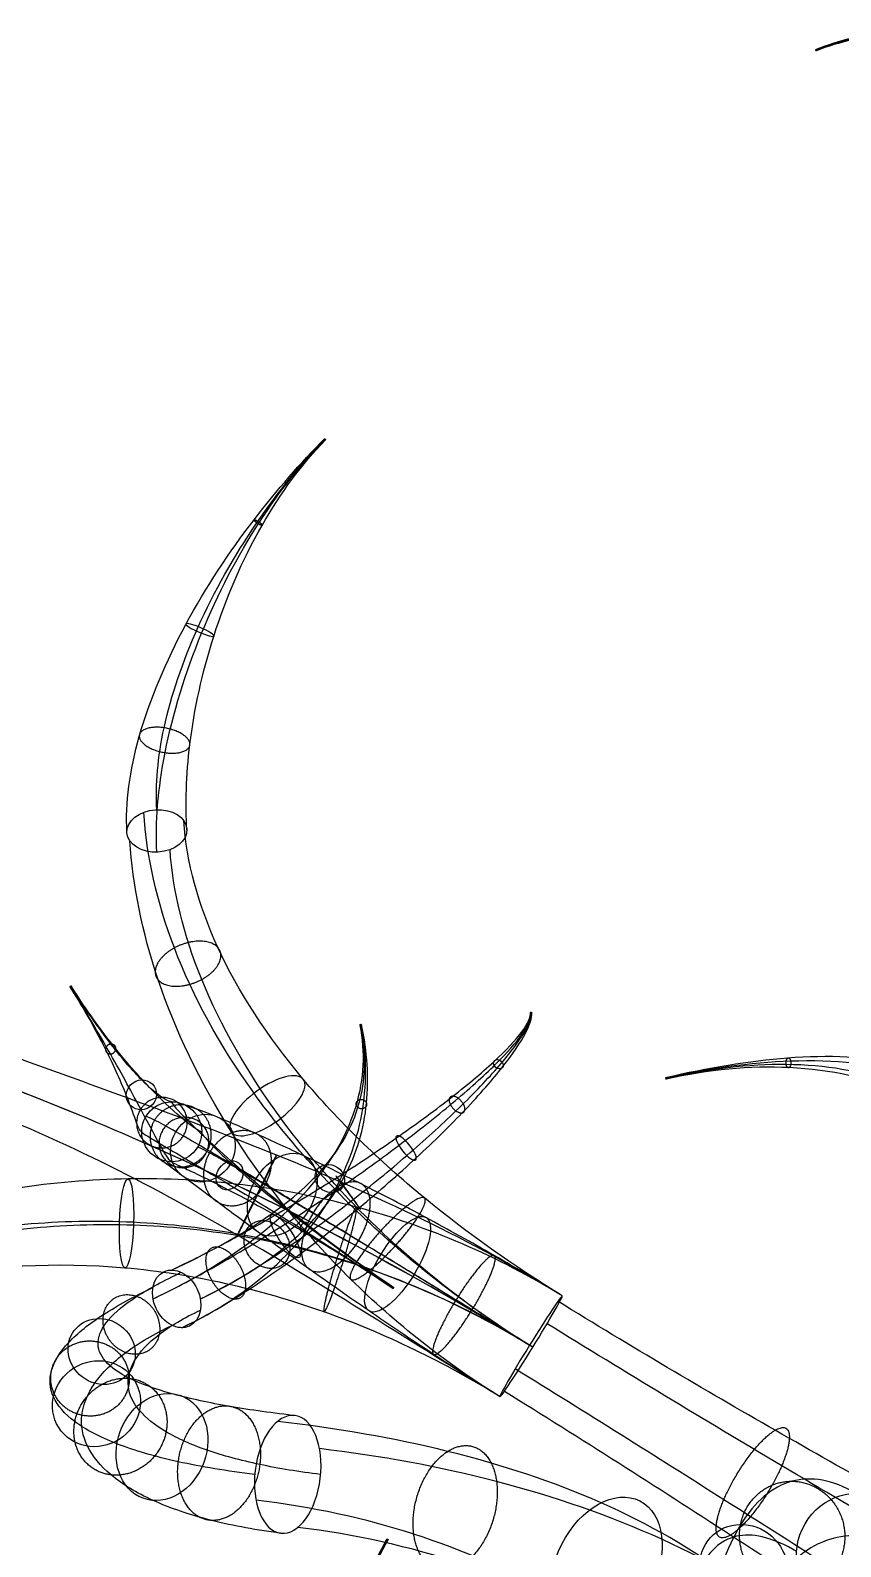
# Model space of a CAD drawing. Header units: millimetres. Extents: x -36.9 to 35.7, y -22.6 to 36.8.
# Drawn here: x -21.62 to -10.6, y 7.22 to 27.85 of the extents above; entities that cross this region are included whole.
import ezdxf

# ---------------------------------------------------------------- set-up
doc = ezdxf.new("R2010")
doc.units = ezdxf.units.MM
doc.header["$MEASUREMENT"] = 0
doc.layers.add('Default', color=18, linetype='Continuous', true_color=0x000000)

msp = doc.modelspace()

# ---------------------------------------------------------------- linework, layer by layer
at = {"layer": 'Default', "extrusion": (0.834097, 0.334763, 0.438425)}
msp.add_circle((29.667, 38.497, 18.915), 0.01, dxfattribs=at)
at = {"layer": 'Default', "extrusion": (0.614892, 0.62319, 0.483262)}
msp.add_circle((28.192, 29.044, 20.02), 0.01, dxfattribs=at)
at = {"layer": 'Default', "extrusion": (0.389837, 0.908146, -0.152634)}
msp.add_circle((25.519, 35.737, 5.081), 0.209, dxfattribs=at)
at = {"layer": 'Default', "extrusion": (0.044252, -0.706144, 0.706685)}
msp.add_circle((-18.803, 38.31, 12.582), 0.408, dxfattribs=at)
msp.add_circle((-18.803, 38.31, 12.582), 0.408, dxfattribs=at)
at = {"layer": 'Default', "extrusion": (0.286983, -0.455886, 0.842502)}
msp.add_circle((-9.928, 34.302, 9.491), 0.01, dxfattribs=at)
at = {"layer": 'Default', "extrusion": (0.017077, -0.185997, 0.982402)}
msp.add_circle((-13.427, 25.269, 48.426), 0.01, dxfattribs=at)
at = {"layer": 'Default', "extrusion": (-0.092652, 0.463101, 0.881449)}
msp.add_circle((13.986, 14.148, 63.252), 0.01, dxfattribs=at)
at = {"layer": 'Default', "extrusion": (-0.437, -0.47286, 0.765137)}
msp.add_circle((-20.563, 34.688, 41.581), 0.0722, dxfattribs=at)
at = {"layer": 'Default', "extrusion": (-0.537128, 0.739831, -0.405147)}
msp.add_circle((7.122, 44.253, 3.915), 0.607, dxfattribs=at)
at = {"layer": 'Default', "extrusion": (0.164661, -0.236727, 0.957521)}
msp.add_circle((-8.878, 30.244, 22.538), 0.209, dxfattribs=at)
at = {"layer": 'Default', "extrusion": (0.956152, 0.221678, -0.191393)}
msp.add_circle((16.172, 61.605, -21.768), 0.01, dxfattribs=at)
at = {"layer": 'Default', "extrusion": (0.029789, 0.000475229, 0.999556)}
msp.add_circle((13.179, 20.511, 33.866), 0.408, dxfattribs=at)
msp.add_circle((13.179, 20.511, 33.866), 0.408, dxfattribs=at)
msp.add_circle((13.179, 20.511, 33.866), 0.408, dxfattribs=at)
at = {"layer": 'Default', "extrusion": (0.354277, -0.201588, 0.913154)}
msp.add_circle((1.456, 35.916, 24.016), 0.47, dxfattribs=at)
at = {"layer": 'Default', "extrusion": (0.744384, 0.600993, -0.291032)}
msp.add_circle((20.213, 51.451, -20.778), 0.209, dxfattribs=at)
at = {"layer": 'Default', "extrusion": (0.624352, -0.37269, 0.686503)}
msp.add_circle((0.986, 42.827, 10.478), 0.607, dxfattribs=at)
at = {"layer": 'Default', "extrusion": (-0.475652, 0.3351, 0.813304)}
msp.add_circle((0.859, -0.132, 38.541), 0.209, dxfattribs=at)
at = {"layer": 'Default', "extrusion": (0.898697, -0.438541, 0.005049)}
msp.add_circle((2.657, 40.005, -21.726), 0.607, dxfattribs=at)
at = {"layer": 'Default', "extrusion": (0.266583, 0.396384, 0.878529)}
msp.add_circle((21.389, 27.47, 51.262), 0.209, dxfattribs=at)
at = {"layer": 'Default', "extrusion": (0.986984, -0.032001, 0.157605)}
msp.add_circle((10.955, 42.227, -14.204), 0.607, dxfattribs=at)
at = {"layer": 'Default', "extrusion": (0.801894, 0.527386, 0.280767)}
msp.add_circle((19.541, 55.551, 7), 0.346, dxfattribs=at)
at = {"layer": 'Default', "extrusion": (0.798535, -0.486552, 0.354414)}
msp.add_circle((0.796, 43.992, -4.67), 0.744, dxfattribs=at)
at = {"layer": 'Default', "extrusion": (0.590226, 0.276746, 0.758317)}
msp.add_circle((17.927, 45.388, 32.428), 0.408, dxfattribs=at)
msp.add_circle((17.927, 45.388, 32.428), 0.408, dxfattribs=at)
msp.add_circle((17.927, 45.388, 32.428), 0.408, dxfattribs=at)
at = {"layer": 'Default', "extrusion": (0.789818, -0.534969, -0.299993)}
msp.add_circle((-0.463, 22.007, -27.718), 0.01, dxfattribs=at)
at = {"layer": 'Default', "extrusion": (0.850073, -0.525685, -0.032109)}
msp.add_circle((0.671, 39.244, -19.101), 0.806, dxfattribs=at)
msp.add_circle((0.671, 39.244, -19.101), 0.806, dxfattribs=at)
msp.add_circle((0.671, 39.244, -19.101), 0.806, dxfattribs=at)
msp.add_circle((0.671, 39.244, -19.101), 0.806, dxfattribs=at)
msp.add_circle((0.671, 39.244, -19.101), 0.806, dxfattribs=at)
at = {"layer": 'Default', "extrusion": (0.22773, 0.297648, 0.927116)}
msp.add_circle((22.406, 23.879, 46.516), 0.47, dxfattribs=at)
at = {"layer": 'Default', "extrusion": (-0.171277, 0.270827, 0.947268)}
msp.add_circle((12.616, -1.896, 53.145), 0.607, dxfattribs=at)
at = {"layer": 'Default', "extrusion": (-0.542824, 0.200584, 0.815542)}
msp.add_circle((-1.173, 9.911, 51.254), 0.744, dxfattribs=at)
at = {"layer": 'Default', "extrusion": (0.827338, -0.098181, -0.553058)}
msp.add_circle((6.014, 27.692, -41.145), 0.806, dxfattribs=at)
msp.add_circle((6.014, 27.692, -41.145), 0.806, dxfattribs=at)
at = {"layer": 'Default', "extrusion": (-0.334059, 0.194312, 0.922305)}
msp.add_circle((-0.936, 6.306, 47.725), 0.806, dxfattribs=at)
msp.add_circle((-0.936, 6.306, 47.725), 0.806, dxfattribs=at)
at = {"layer": 'Default', "extrusion": (-0.656501, 0.332254, 0.67721)}
msp.add_circle((0.026, 20.618, 39.962), 1.005, dxfattribs=at)
at = {"layer": 'Default', "extrusion": (-0.201983, -0.272883, 0.940605)}
msp.add_circle((-13.713, 16.09, 49.038), 0.607, dxfattribs=at)
at = {"layer": 'Default', "extrusion": (0.461341, 0.828769, 0.316711)}
msp.add_circle((18.211, 54.187, 16.24), 0.01, dxfattribs=at)
at = {"layer": 'Default'}
for points, knots in [([(-5.745, 22.14, 44.953), (-5.623, 22.528, 45.039), (-5.487, 23.367, 45.166), (-5.638, 24.647, 45.194), (-6.124, 25.817, 45.056), (-6.869, 26.767, 44.778), (-7.799, 27.45, 44.391), (-8.853, 27.832, 43.919), (-9.934, 27.884, 43.403), (-10.619, 27.715, 43.055), (-10.938, 27.587, 42.888)], [0, 0, 0, 0, 1.143772, 2.335733, 3.527695, 4.671467, 5.815239, 7.0072, 8.199162, 9.342934, 9.342934, 9.342934, 9.342934]), ([(-6.159, 22.182, 45.353), (-6.043, 22.552, 45.434), (-5.901, 23.351, 45.544), (-5.999, 24.581, 45.526), (-6.402, 25.725, 45.33), (-7.056, 26.674, 44.988), (-7.905, 27.379, 44.533), (-8.897, 27.791, 43.996), (-9.945, 27.871, 43.43), (-10.624, 27.709, 43.067), (-10.942, 27.581, 42.9)], [0, 0, 0, 0, 1.143772, 2.335733, 3.527695, 4.671467, 5.815239, 7.0072, 8.199162, 9.342934, 9.342934, 9.342934, 9.342934]), ([(-6.523, 22.384, 44.953), (-6.422, 22.708, 45.025), (-6.286, 23.401, 45.131), (-6.326, 24.488, 45.16), (-6.629, 25.546, 45.046), (-7.177, 26.478, 44.797), (-7.943, 27.221, 44.428), (-8.891, 27.702, 43.954), (-9.934, 27.843, 43.421), (-10.618, 27.697, 43.064), (-10.936, 27.569, 42.897)], [0, 0, 0, 0, 1.143772, 2.335733, 3.527695, 4.671467, 5.815239, 7.0072, 8.199162, 9.342934, 9.342934, 9.342934, 9.342934]), ([(-6.109, 22.342, 44.554), (-6.002, 22.684, 44.63), (-5.872, 23.416, 44.754), (-5.965, 24.554, 44.828), (-6.351, 25.638, 44.772), (-6.99, 26.57, 44.588), (-7.837, 27.293, 44.286), (-8.847, 27.742, 43.877), (-9.923, 27.856, 43.394), (-10.614, 27.702, 43.051), (-10.931, 27.575, 42.884)], [0, 0, 0, 0, 1.143772, 2.335733, 3.527695, 4.671467, 5.815239, 7.0072, 8.199162, 9.342934, 9.342934, 9.342934, 9.342934]), ([(-20.31, 16.947, 36.01), (-20.335, 17.334, 35.622), (-20.207, 18.259, 34.93), (-19.558, 19.788, 34.404), (-18.62, 21.203, 34.469), (-17.942, 21.97, 34.85), (-17.623, 22.293, 35.101)], [0, 0, 0, 0, 1.554452, 3.226323, 4.898193, 6.452645, 6.452645, 6.452645, 6.452645]), ([(-19.903, 16.671, 35.709), (-19.928, 17.064, 35.315), (-19.846, 18.034, 34.649), (-19.343, 19.672, 34.237), (-18.558, 21.175, 34.424), (-17.931, 21.965, 34.843), (-17.612, 22.288, 35.093)], [0, 0, 0, 0, 1.554452, 3.226323, 4.898193, 6.452645, 6.452645, 6.452645, 6.452645]), ([(-19.903, 17.248, 36.286), (-19.924, 17.587, 35.947), (-19.857, 18.361, 35.304), (-19.398, 19.727, 34.656), (-18.599, 21.149, 34.532), (-17.939, 21.961, 34.86), (-17.62, 22.283, 35.111)], [0, 0, 0, 0, 1.554452, 3.226323, 4.898193, 6.452645, 6.452645, 6.452645, 6.452645]), ([(-19.495, 16.972, 35.985), (-19.517, 17.316, 35.64), (-19.496, 18.136, 35.023), (-19.183, 19.611, 34.489), (-18.537, 21.122, 34.487), (-17.928, 21.956, 34.853), (-17.61, 22.278, 35.103)], [0, 0, 0, 0, 1.554452, 3.226323, 4.898193, 6.452645, 6.452645, 6.452645, 6.452645]), ([(-14.791, 9.935, 40.642), (-15.538, 10.397, 40.671), (-16.984, 11.484, 40.476), (-18.688, 13.379, 39.511), (-19.762, 15.348, 38.04), (-20.043, 16.614, 36.862), (-20.081, 17.213, 36.262)], [0, 0, 0, 0, 2.455657, 5.021897, 7.588138, 10.043794, 10.043794, 10.043794, 10.043794]), ([(-14.389, 10.634, 39.837), (-15.043, 11.039, 39.862), (-16.34, 11.95, 39.735), (-18.005, 13.564, 39.002), (-19.172, 15.343, 37.755), (-19.501, 16.536, 36.673), (-19.536, 17.097, 36.112)], [0, 0, 0, 0, 2.455657, 5.021897, 7.588138, 10.043794, 10.043794, 10.043794, 10.043794]), ([(-15.236, 9.263, 39.837), (-15.974, 9.719, 39.865), (-17.374, 10.831, 39.721), (-18.982, 12.836, 38.915), (-19.975, 14.924, 37.602), (-20.232, 16.227, 36.478), (-20.269, 16.822, 35.883)], [0, 0, 0, 0, 2.455657, 5.021897, 7.588138, 10.043794, 10.043794, 10.043794, 10.043794]), ([(-14.835, 9.962, 39.031), (-15.479, 10.361, 39.056), (-16.729, 11.298, 38.98), (-18.299, 13.02, 38.406), (-19.385, 14.918, 37.318), (-19.69, 16.149, 36.29), (-19.724, 16.706, 35.732)], [0, 0, 0, 0, 2.455657, 5.021897, 7.588138, 10.043794, 10.043794, 10.043794, 10.043794]), ([(-20.108, 12.866, 34.475), (-20.129, 12.866, 33.784), (-20.168, 12.948, 32.394), (-20.296, 13.323, 30.326), (-20.565, 13.948, 28.32), (-20.882, 14.521, 27.067), (-21.083, 14.84, 26.477)], [0, 0, 0, 0, 2.102391, 4.225136, 6.347881, 8.450272, 8.450272, 8.450272, 8.450272]), ([(-19.7, 12.458, 34.463), (-19.722, 12.458, 33.746), (-19.814, 12.593, 32.308), (-20.096, 13.125, 30.231), (-20.512, 13.897, 28.278), (-20.874, 14.512, 27.06), (-21.075, 14.832, 26.47)], [0, 0, 0, 0, 2.102391, 4.225136, 6.347881, 8.450272, 8.450272, 8.450272, 8.450272]), ([(-19.7, 13.274, 34.462), (-19.721, 13.274, 33.778), (-19.809, 13.306, 32.403), (-20.085, 13.529, 30.343), (-20.504, 14.005, 28.329), (-20.872, 14.53, 27.069), (-21.073, 14.85, 26.479)], [0, 0, 0, 0, 2.102391, 4.225136, 6.347881, 8.450272, 8.450272, 8.450272, 8.450272]), ([(-19.292, 12.866, 34.45), (-19.314, 12.866, 33.74), (-19.455, 12.951, 32.318), (-19.885, 13.331, 30.249), (-20.451, 13.954, 28.287), (-20.863, 14.522, 27.062), (-21.064, 14.842, 26.471)], [0, 0, 0, 0, 2.102391, 4.225136, 6.347881, 8.450272, 8.450272, 8.450272, 8.450272]), ([(-19.955, 10.594, 54.429), (-19.738, 10.696, 54.709), (-19.222, 10.963, 55.203), (-18.313, 11.504, 55.643), (-17.371, 12.125, 55.735), (-16.503, 12.754, 55.5), (-15.764, 13.345, 54.981), (-15.203, 13.861, 54.221), (-14.868, 14.258, 53.296), (-14.804, 14.432, 52.626), (-14.809, 14.495, 52.295)], [0, 0, 0, 0, 1.008307, 2.062122, 3.115937, 4.124244, 5.132551, 6.186366, 7.240181, 8.248488, 8.248488, 8.248488, 8.248488]), ([(-19.703, 10.986, 54.089), (-19.517, 11.073, 54.328), (-19.084, 11.289, 54.759), (-18.306, 11.72, 55.191), (-17.464, 12.231, 55.355), (-16.64, 12.779, 55.234), (-15.892, 13.327, 54.837), (-15.284, 13.836, 54.17), (-14.897, 14.246, 53.29), (-14.817, 14.427, 52.624), (-14.822, 14.489, 52.295)], [0, 0, 0, 0, 1.008307, 2.062122, 3.115937, 4.124244, 5.132551, 6.186366, 7.240181, 8.248488, 8.248488, 8.248488, 8.248488]), ([(-19.564, 10.202, 54.267), (-19.353, 10.301, 54.539), (-18.863, 10.572, 55.024), (-18.019, 11.145, 55.473), (-17.152, 11.821, 55.595), (-16.355, 12.518, 55.399), (-15.676, 13.186, 54.921), (-15.161, 13.777, 54.195), (-14.856, 14.231, 53.29), (-14.798, 14.42, 52.624), (-14.804, 14.482, 52.293)], [0, 0, 0, 0, 1.008307, 2.062122, 3.115937, 4.124244, 5.132551, 6.186366, 7.240181, 8.248488, 8.248488, 8.248488, 8.248488]), ([(-19.311, 10.594, 53.928), (-19.132, 10.678, 54.158), (-18.725, 10.898, 54.58), (-18.013, 11.361, 55.021), (-17.245, 11.927, 55.214), (-16.492, 12.543, 55.134), (-15.804, 13.168, 54.777), (-15.242, 13.751, 54.144), (-14.884, 14.218, 53.283), (-14.811, 14.414, 52.622), (-14.817, 14.477, 52.292)], [0, 0, 0, 0, 1.008307, 2.062122, 3.115937, 4.124244, 5.132551, 6.186366, 7.240181, 8.248488, 8.248488, 8.248488, 8.248488]), ([(-19.955, 10.594, 54.429), (-19.5, 10.808, 55.014), (-18.653, 11.293, 56.233), (-17.678, 12.183, 58.206), (-17.108, 13.21, 60.305), (-17.064, 13.949, 61.736), (-17.137, 14.317, 62.436)], [0, 0, 0, 0, 2.382981, 4.806871, 7.23076, 9.613741, 9.613741, 9.613741, 9.613741]), ([(-19.703, 10.986, 54.089), (-19.24, 11.203, 54.684), (-18.411, 11.649, 55.964), (-17.53, 12.4, 58.07), (-17.065, 13.275, 60.273), (-17.057, 13.96, 61.731), (-17.13, 14.328, 62.431)], [0, 0, 0, 0, 2.382981, 4.806871, 7.23076, 9.613741, 9.613741, 9.613741, 9.613741]), ([(-19.564, 10.202, 54.267), (-19.089, 10.425, 54.877), (-18.258, 10.978, 56.167), (-17.429, 12.022, 58.219), (-17.035, 13.173, 60.327), (-17.052, 13.943, 61.74), (-17.125, 14.311, 62.44)], [0, 0, 0, 0, 2.382981, 4.806871, 7.23076, 9.613741, 9.613741, 9.613741, 9.613741]), ([(-19.311, 10.594, 53.928), (-18.829, 10.82, 54.547), (-18.016, 11.334, 55.898), (-17.28, 12.238, 58.082), (-16.991, 13.238, 60.295), (-17.044, 13.954, 61.735), (-17.118, 14.322, 62.435)], [0, 0, 0, 0, 2.382981, 4.806871, 7.23076, 9.613741, 9.613741, 9.613741, 9.613741]), ([(-8.457, 12.479, 59.593), (-8.466, 12.807, 60.111), (-8.648, 13.235, 60.948), (-9.206, 13.623, 62.028), (-9.985, 13.881, 63.061), (-11.241, 13.929, 64.075), (-12.41, 13.734, 64.516), (-12.983, 13.601, 64.63)], [0, 0, 0, 0, 1.796107, 2.753884, 3.730429, 5.66475, 7.460857, 7.460857, 7.460857, 7.460857]), ([(-8.049, 12.138, 59.817), (-8.058, 12.484, 60.363), (-8.286, 12.965, 61.223), (-8.949, 13.432, 62.278), (-9.845, 13.769, 63.25), (-11.214, 13.894, 64.145), (-12.406, 13.727, 64.528), (-12.979, 13.594, 64.642)], [0, 0, 0, 0, 1.796107, 2.753884, 3.730429, 5.66475, 7.460857, 7.460857, 7.460857, 7.460857]), ([(-8.865, 12.131, 59.806), (-8.873, 12.426, 60.271), (-8.999, 12.841, 61.01), (-9.436, 13.288, 62.004), (-10.087, 13.648, 62.991), (-11.242, 13.855, 64.033), (-12.409, 13.722, 64.51), (-12.981, 13.589, 64.623)], [0, 0, 0, 0, 1.796107, 2.753884, 3.730429, 5.66475, 7.460857, 7.460857, 7.460857, 7.460857]), ([(-8.457, 11.79, 60.029), (-8.466, 12.102, 60.523), (-8.638, 12.57, 61.285), (-9.18, 13.097, 62.254), (-9.947, 13.536, 63.18), (-11.214, 13.819, 64.103), (-12.405, 13.715, 64.521), (-12.977, 13.582, 64.635)], [0, 0, 0, 0, 1.796107, 2.753884, 3.730429, 5.66475, 7.460857, 7.460857, 7.460857, 7.460857]), ([(-19.7, 13.274, 34.462), (-19.718, 13.274, 33.887), (-19.596, 13.12, 32.703), (-18.96, 12.512, 31.132), (-17.954, 11.663, 29.953), (-17.118, 11.045, 29.468), (-16.682, 10.75, 29.303)], [0, 0, 0, 0, 1.654567, 3.399961, 5.145354, 6.799921, 6.799921, 6.799921, 6.799921]), ([(-14.389, 10.634, 39.837), (-14.695, 10.823, 39.848), (-15.322, 11.195, 39.8), (-16.252, 11.709, 39.515), (-17.127, 12.164, 39.025), (-17.905, 12.544, 38.357), (-18.56, 12.846, 37.534), (-19.066, 13.063, 36.581), (-19.392, 13.19, 35.539), (-19.481, 13.217, 34.815), (-19.491, 13.216, 34.456)], [0, 0, 0, 0, 1.077257, 2.175882, 3.274506, 4.351763, 5.42902, 6.527645, 7.626269, 8.703526, 8.703526, 8.703526, 8.703526]), ([(-14.791, 9.935, 40.642), (-15.14, 10.151, 40.656), (-15.85, 10.589, 40.588), (-16.871, 11.213, 40.217), (-17.794, 11.773, 39.605), (-18.58, 12.244, 38.8), (-19.21, 12.617, 37.845), (-19.674, 12.885, 36.774), (-19.962, 13.042, 35.636), (-20.039, 13.075, 34.858), (-20.051, 13.075, 34.473)], [0, 0, 0, 0, 1.077257, 2.175882, 3.274506, 4.351763, 5.42902, 6.527645, 7.626269, 8.703526, 8.703526, 8.703526, 8.703526]), ([(-20.108, 12.866, 34.475), (-20.126, 12.866, 33.888), (-19.953, 12.758, 32.679), (-19.159, 12.295, 31.099), (-18.005, 11.599, 29.939), (-17.127, 11.034, 29.466), (-16.691, 10.739, 29.3)], [0, 0, 0, 0, 1.654567, 3.399961, 5.145354, 6.799921, 6.799921, 6.799921, 6.799921]), ([(-19.292, 12.866, 34.45), (-19.308, 12.866, 33.935), (-19.25, 12.773, 32.87), (-18.803, 12.341, 31.326), (-17.935, 11.633, 30.03), (-17.116, 11.04, 29.481), (-16.68, 10.746, 29.316)], [0, 0, 0, 0, 1.654567, 3.399961, 5.145354, 6.799921, 6.799921, 6.799921, 6.799921]), ([(-14.835, 9.962, 39.031), (-15.095, 10.123, 39.041), (-15.624, 10.449, 39.013), (-16.41, 10.93, 38.814), (-17.166, 11.389, 38.448), (-17.857, 11.804, 37.919), (-18.458, 12.161, 37.231), (-18.936, 12.44, 36.398), (-19.253, 12.617, 35.454), (-19.34, 12.657, 34.785), (-19.35, 12.657, 34.452)], [0, 0, 0, 0, 1.077257, 2.175882, 3.274506, 4.351763, 5.42902, 6.527645, 7.626269, 8.703526, 8.703526, 8.703526, 8.703526]), ([(-15.236, 9.263, 39.837), (-15.541, 9.451, 39.848), (-16.152, 9.842, 39.801), (-17.029, 10.434, 39.516), (-17.833, 10.998, 39.029), (-18.532, 11.504, 38.362), (-19.108, 11.932, 37.542), (-19.545, 12.261, 36.59), (-19.823, 12.468, 35.55), (-19.898, 12.516, 34.827), (-19.909, 12.516, 34.469)], [0, 0, 0, 0, 1.077257, 2.175882, 3.274506, 4.351763, 5.42902, 6.527645, 7.626269, 8.703526, 8.703526, 8.703526, 8.703526]), ([(-19.7, 12.458, 34.463), (-19.716, 12.458, 33.935), (-19.607, 12.411, 32.845), (-19.002, 12.125, 31.293), (-17.986, 11.569, 30.016), (-17.124, 11.029, 29.478), (-16.689, 10.734, 29.313)], [0, 0, 0, 0, 1.654567, 3.399961, 5.145354, 6.799921, 6.799921, 6.799921, 6.799921]), ([(-14.389, 10.634, 39.837), (-15.258, 11.172, 39.87), (-17.197, 11.999, 39.836), (-20.31, 12.367, 39.485), (-23.32, 11.898, 38.87), (-25.119, 11.129, 38.323), (-25.938, 10.663, 38.026)], [0, 0, 0, 0, 2.861907, 5.8377, 8.813492, 11.675399, 11.675399, 11.675399, 11.675399]), ([(-14.791, 9.935, 40.642), (-15.623, 10.45, 40.674), (-17.46, 11.285, 40.593), (-20.419, 11.779, 40.104), (-23.329, 11.465, 39.352), (-25.093, 10.757, 38.763), (-25.895, 10.301, 38.473)], [0, 0, 0, 0, 2.861907, 5.8377, 8.813492, 11.675399, 11.675399, 11.675399, 11.675399]), ([(-14.835, 9.962, 39.031), (-15.624, 10.45, 39.061), (-17.362, 11.241, 39.08), (-20.218, 11.726, 38.906), (-23.091, 11.437, 38.469), (-24.839, 10.749, 37.988), (-25.619, 10.305, 37.705)], [0, 0, 0, 0, 2.861907, 5.8377, 8.813492, 11.675399, 11.675399, 11.675399, 11.675399]), ([(-15.236, 9.263, 39.837), (-15.989, 9.728, 39.865), (-17.625, 10.527, 39.837), (-20.327, 11.139, 39.526), (-23.1, 11.004, 38.951), (-24.813, 10.377, 38.429), (-25.575, 9.943, 38.152)], [0, 0, 0, 0, 2.861907, 5.8377, 8.813492, 11.675399, 11.675399, 11.675399, 11.675399]), ([(-18.058, 9.009, 45.783), (-18.381, 9.047, 46), (-18.992, 9.135, 46.499), (-19.747, 9.301, 47.414), (-20.305, 9.503, 48.46), (-20.641, 9.74, 49.586), (-20.743, 10.008, 50.754), (-20.602, 10.305, 51.923), (-20.215, 10.624, 53.033), (-19.807, 10.845, 53.696), (-19.572, 10.955, 53.998)], [0, 0, 0, 0, 1.218465, 2.462196, 3.705927, 4.924391, 6.142856, 7.386587, 8.630318, 9.848783, 9.848783, 9.848783, 9.848783]), ([(-18.571, 8.206, 45.157), (-18.95, 8.251, 45.41), (-19.656, 8.368, 46.004), (-20.491, 8.613, 47.094), (-21.061, 8.915, 48.318), (-21.354, 9.255, 49.602), (-21.378, 9.621, 50.896), (-21.143, 10.001, 52.159), (-20.667, 10.381, 53.339), (-20.212, 10.627, 54.047), (-19.957, 10.747, 54.374)], [0, 0, 0, 0, 1.218465, 2.462196, 3.705927, 4.924391, 6.142856, 7.386587, 8.630318, 9.848783, 9.848783, 9.848783, 9.848783]), ([(-4.455, 4.932, 32.312), (-4.942, 5.213, 33.314), (-6.157, 5.875, 35.219), (-8.574, 7.17, 37.509), (-11.426, 8.75, 39.024), (-13.457, 9.949, 39.425), (-14.448, 10.561, 39.462)], [0, 0, 0, 0, 3.593727, 7.310082, 11.026437, 14.620164, 14.620164, 14.620164, 14.620164]), ([(-17.675, 8.206, 46.497), (-17.969, 8.241, 46.694), (-18.529, 8.332, 47.136), (-19.247, 8.527, 47.934), (-19.806, 8.776, 48.852), (-20.175, 9.07, 49.858), (-20.33, 9.4, 50.923), (-20.248, 9.753, 52.011), (-19.916, 10.11, 53.061), (-19.534, 10.336, 53.694), (-19.31, 10.441, 53.982)], [0, 0, 0, 0, 1.218465, 2.462196, 3.705927, 4.924391, 6.142856, 7.386587, 8.630318, 9.848783, 9.848783, 9.848783, 9.848783]), ([(-18.189, 7.404, 45.871), (-18.538, 7.446, 46.104), (-19.194, 7.566, 46.641), (-19.991, 7.839, 47.614), (-20.563, 8.188, 48.71), (-20.888, 8.586, 49.874), (-20.965, 9.013, 51.065), (-20.789, 9.449, 52.247), (-20.368, 9.867, 53.367), (-19.939, 10.119, 54.044), (-19.695, 10.233, 54.358)], [0, 0, 0, 0, 1.218465, 2.462196, 3.705927, 4.924391, 6.142856, 7.386587, 8.630318, 9.848783, 9.848783, 9.848783, 9.848783]), ([(-3.5, 3.764, 33.103), (-4.046, 4.079, 34.226), (-5.444, 4.874, 36.321), (-8.199, 6.446, 38.692), (-11.344, 8.278, 40.147), (-13.527, 9.595, 40.509), (-14.596, 10.256, 40.55)], [0, 0, 0, 0, 3.593727, 7.310082, 11.026437, 14.620164, 14.620164, 14.620164, 14.620164]), ([(-5.666, 3.764, 32.05), (-6.136, 4.035, 33.017), (-7.26, 4.721, 34.868), (-9.462, 6.123, 37.139), (-12.113, 7.817, 38.675), (-14.061, 9.043, 39.088), (-15.029, 9.641, 39.124)], [0, 0, 0, 0, 3.593727, 7.310082, 11.026437, 14.620164, 14.620164, 14.620164, 14.620164]), ([(-4.712, 2.597, 32.841), (-5.24, 2.902, 33.929), (-6.548, 3.719, 35.97), (-9.088, 5.399, 38.322), (-12.031, 7.345, 39.798), (-14.131, 8.689, 40.172), (-15.177, 9.335, 40.212)], [0, 0, 0, 0, 3.593727, 7.310082, 11.026437, 14.620164, 14.620164, 14.620164, 14.620164]), ([(-10.643, 5.395, 37.403), (-11.057, 5.92, 38.127), (-12.02, 6.85, 39.601), (-13.811, 7.876, 41.762), (-15.897, 8.564, 43.771), (-17.452, 8.832, 44.954), (-18.26, 8.928, 45.495)], [0, 0, 0, 0, 2.8785, 5.79352, 8.708539, 11.587039, 11.587039, 11.587039, 11.587039]), ([(-9.55, 4.718, 38.52), (-9.978, 5.261, 39.267), (-11.016, 6.248, 40.741), (-12.986, 7.383, 42.81), (-15.243, 8.162, 44.706), (-16.866, 8.459, 45.859), (-17.692, 8.557, 46.411)], [0, 0, 0, 0, 2.8785, 5.79352, 8.708539, 11.587039, 11.587039, 11.587039, 11.587039]), ([(-10.392, 7.949, 46.306), (-10.709, 8.133, 47.182), (-11.309, 8.237, 49.029), (-12.003, 7.633, 51.786), (-12.445, 6.389, 54.326), (-12.568, 5.247, 55.808), (-12.588, 4.626, 56.484)], [0, 0, 0, 0, 2.659274, 5.401087, 8.1429, 10.802174, 10.802174, 10.802174, 10.802174]), ([(-11.735, 4.123, 37.701), (-12.114, 4.604, 38.363), (-12.951, 5.505, 39.705), (-14.49, 6.623, 41.702), (-16.348, 7.449, 43.603), (-17.793, 7.765, 44.735), (-18.555, 7.856, 45.244)], [0, 0, 0, 0, 2.8785, 5.79352, 8.708539, 11.587039, 11.587039, 11.587039, 11.587039]), ([(-10.643, 3.447, 38.819), (-11.035, 3.944, 39.504), (-11.947, 4.903, 40.844), (-13.665, 6.13, 42.75), (-15.693, 7.048, 44.538), (-17.207, 7.393, 45.639), (-17.987, 7.485, 46.16)], [0, 0, 0, 0, 2.8785, 5.79352, 8.708539, 11.587039, 11.587039, 11.587039, 11.587039]), ([(-13.166, 2.393, 51.096), (-13.549, 2.303, 51.225), (-14.326, 2.213, 51.56), (-15.401, 2.366, 52.239), (-16.297, 2.798, 53.035), (-16.949, 3.459, 53.869), (-17.337, 4.299, 54.691), (-17.44, 5.274, 55.454), (-17.254, 6.312, 56.094), (-16.957, 6.999, 56.412), (-16.774, 7.327, 56.537)], [0, 0, 0, 0, 1.188002, 2.418498, 3.648994, 4.836996, 6.024998, 7.255494, 8.48599, 9.673992, 9.673992, 9.673992, 9.673992]), ([(-12.952, 1.995, 51.454), (-13.346, 1.902, 51.587), (-14.151, 1.821, 51.921), (-15.274, 2.025, 52.573), (-16.213, 2.531, 53.321), (-16.898, 3.272, 54.092), (-17.308, 4.187, 54.843), (-17.426, 5.223, 55.536), (-17.249, 6.297, 56.122), (-16.954, 6.992, 56.424), (-16.771, 7.321, 56.55)], [0, 0, 0, 0, 1.188002, 2.418498, 3.648994, 4.836996, 6.024998, 7.255494, 8.48599, 9.673992, 9.673992, 9.673992, 9.673992]), ([(-13.119, 2.791, 51.51), (-13.457, 2.712, 51.625), (-14.145, 2.62, 51.91), (-15.129, 2.708, 52.481), (-15.999, 3.038, 53.168), (-16.686, 3.592, 53.918), (-17.15, 4.348, 54.691), (-17.343, 5.277, 55.438), (-17.225, 6.304, 56.084), (-16.944, 6.995, 56.407), (-16.762, 7.322, 56.532)], [0, 0, 0, 0, 1.188002, 2.418498, 3.648994, 4.836996, 6.024998, 7.255494, 8.48599, 9.673992, 9.673992, 9.673992, 9.673992]), ([(-12.905, 2.393, 51.869), (-13.254, 2.311, 51.987), (-13.971, 2.228, 52.27), (-15.003, 2.367, 52.815), (-15.915, 2.77, 53.454), (-16.635, 3.405, 54.142), (-17.121, 4.237, 54.843), (-17.329, 5.225, 55.519), (-17.22, 6.29, 56.112), (-16.942, 6.988, 56.42), (-16.759, 7.316, 56.545)], [0, 0, 0, 0, 1.188002, 2.418498, 3.648994, 4.836996, 6.024998, 7.255494, 8.48599, 9.673992, 9.673992, 9.673992, 9.673992]), ([(-11.203, 7.158, 46.179), (-11.505, 7.334, 47.013), (-12.028, 7.48, 48.784), (-12.555, 7.044, 51.486), (-12.848, 5.978, 54.031), (-12.926, 4.903, 55.513), (-12.945, 4.298, 56.173)], [0, 0, 0, 0, 2.659274, 5.401087, 8.1429, 10.802174, 10.802174, 10.802174, 10.802174]), ([(-9.687, 7.158, 46.728), (-9.977, 7.327, 47.529), (-10.571, 7.468, 49.198), (-11.366, 7.05, 51.735), (-11.944, 6.007, 54.162), (-12.116, 4.949, 55.604), (-12.135, 4.356, 56.25)], [0, 0, 0, 0, 2.659274, 5.401087, 8.1429, 10.802174, 10.802174, 10.802174, 10.802174])]:
    msp.add_open_spline(points, degree=3, knots=knots, dxfattribs=at)
at = {"layer": 'Default', "extrusion": (-0.544095, -0.81728, -0.189775)}
msp.add_rational_spline([(-18.51, 21.158, 34.508), (-18.564, 21.197, 34.496), (-18.581, 21.193, 34.562), (-18.599, 21.189, 34.628), (-18.544, 21.15, 34.639), (-18.489, 21.111, 34.651), (-18.472, 21.115, 34.585), (-18.455, 21.119, 34.519), (-18.51, 21.158, 34.508)], [1, 0.707106781187, 1, 0.707106781187, 1, 0.707106781187, 1, 0.707106781187, 1], degree=2, knots=[0, 0, 0, 0.640885, 0.640885, 1.28177, 1.28177, 1.922655, 1.922655, 2.56354, 2.56354, 2.56354], dxfattribs=at)
at = {"layer": 'Default', "extrusion": (0.177623, 0.863548, -0.471947)}
msp.add_rational_spline([(-19.791, 18.024, 34.765), (-20.135, 18.075, 34.729), (-20.142, 18.244, 35.035), (-20.149, 18.413, 35.342), (-19.805, 18.362, 35.377), (-19.46, 18.31, 35.413), (-19.454, 18.142, 35.107), (-19.447, 17.973, 34.801), (-19.791, 18.024, 34.765)], [1, 0.707106781187, 1, 0.707106781187, 1, 0.707106781187, 1, 0.707106781187, 1], degree=2, knots=[0, 0, 0, 0.640885, 0.640885, 1.28177, 1.28177, 1.922655, 1.922655, 2.56354, 2.56354, 2.56354], dxfattribs=at)
at = {"layer": 'Default', "extrusion": (0.298158, -0.754913, 0.584131)}
msp.add_rational_spline([(-19.885, 14.933, 37.516), (-20.071, 15.148, 37.888), (-19.666, 15.367, 37.965), (-19.26, 15.587, 38.042), (-19.074, 15.373, 37.67), (-18.887, 15.159, 37.298), (-19.293, 14.939, 37.221), (-19.699, 14.719, 37.145), (-19.885, 14.933, 37.516)], [1, 0.707106781187, 1, 0.707106781187, 1, 0.707106781187, 1, 0.707106781187, 1], degree=2, knots=[0, 0, 0, 1.266062, 1.266062, 2.532124, 2.532124, 3.798186, 3.798186, 5.064247, 5.064247, 5.064247], dxfattribs=at)
at = {"layer": 'Default', "extrusion": (0.214237, 0.340942, -0.915348)}
msp.add_rational_spline([(-14.922, 14.196, 53.247), (-14.946, 14.206, 53.245), (-14.937, 14.228, 53.255), (-14.929, 14.251, 53.266), (-14.904, 14.241, 53.268), (-14.88, 14.231, 53.269), (-14.889, 14.208, 53.259), (-14.897, 14.186, 53.249), (-14.922, 14.196, 53.247)], [1, 0.707106781187, 1, 0.707106781187, 1, 0.707106781187, 1, 0.707106781187, 1], degree=2, knots=[0, 0, 0, 0.640885, 0.640885, 1.28177, 1.28177, 1.922655, 1.922655, 2.56354, 2.56354, 2.56354], dxfattribs=at)
at = {"layer": 'Default'}
for points in [[(-14.389, 10.634, 39.837), (-15.619, 11.395, 39.883), (-18.254, 12.62, 39.922), (-20.971, 13.564, 39.854), (-22.314, 14.061, 39.793)], [(-14.791, 9.935, 40.642), (-16.006, 10.687, 40.688), (-18.517, 12.071, 40.528), (-21.136, 13.191, 40.261), (-22.471, 13.684, 40.201)], [(-14.835, 9.962, 39.031), (-16.033, 10.703, 39.076), (-18.503, 12.065, 39.314), (-21.113, 13.181, 39.446), (-22.439, 13.672, 39.386)], [(-15.236, 9.263, 39.837), (-16.42, 9.995, 39.881), (-18.766, 11.516, 39.92), (-21.278, 12.808, 39.854), (-22.597, 13.295, 39.794)]]:
    msp.add_open_spline(points, degree=3, dxfattribs=at)
at = {"layer": 'Default', "extrusion": (-0.228304, 0.350189, -0.90843)}
msp.add_rational_spline([(-20.601, 13.99, 28.334), (-20.598, 14.057, 28.359), (-20.528, 14.059, 28.343), (-20.458, 14.062, 28.326), (-20.462, 13.995, 28.301), (-20.465, 13.928, 28.276), (-20.535, 13.925, 28.293), (-20.604, 13.923, 28.309), (-20.601, 13.99, 28.334)], [1, 0.707106781187, 1, 0.707106781187, 1, 0.707106781187, 1, 0.707106781187, 1], degree=2, knots=[0, 0, 0, 0.640885, 0.640885, 1.28177, 1.28177, 1.922655, 1.922655, 2.56354, 2.56354, 2.56354], dxfattribs=at)
at = {"layer": 'Default', "extrusion": (-0.879367, -0.011954, 0.475994)}
msp.add_rational_spline([(-11.325, 13.868, 64.007), (-11.355, 13.845, 63.95), (-11.343, 13.781, 63.97), (-11.332, 13.717, 63.99), (-11.302, 13.739, 64.046), (-11.271, 13.762, 64.103), (-11.283, 13.826, 64.083), (-11.294, 13.89, 64.064), (-11.325, 13.868, 64.007)], [1, 0.707106781187, 1, 0.707106781187, 1, 0.707106781187, 1, 0.707106781187, 1], degree=2, knots=[0, 0, 0, 0.640885, 0.640885, 1.28177, 1.28177, 1.922655, 1.922655, 2.56354, 2.56354, 2.56354], dxfattribs=at)
at = {"layer": 'Default', "extrusion": (-0.09784, 0.118696, -0.988098)}
msp.add_rational_spline([(-20.179, 12.989, 32.404), (-20.177, 13.333, 32.445), (-19.832, 13.334, 32.411), (-19.487, 13.336, 32.377), (-19.49, 12.992, 32.336), (-19.493, 12.648, 32.295), (-19.837, 12.647, 32.329), (-20.182, 12.645, 32.363), (-20.179, 12.989, 32.404)], [1, 0.707106781187, 1, 0.707106781187, 1, 0.707106781187, 1, 0.707106781187, 1], degree=2, knots=[0, 0, 0, 0.640885, 0.640885, 1.28177, 1.28177, 1.922655, 1.922655, 2.56354, 2.56354, 2.56354], dxfattribs=at)
at = {"layer": 'Default', "extrusion": (-0.194225, 0.101546, -0.975687)}
msp.add_rational_spline([(-19.797, 12.447, 35.535), (-20.152, 12.66, 35.628), (-19.935, 13.025, 35.623), (-19.717, 13.389, 35.617), (-19.362, 13.176, 35.524), (-19.006, 12.963, 35.432), (-19.224, 12.598, 35.437), (-19.441, 12.233, 35.442), (-19.797, 12.447, 35.535)], [1, 0.707106781187, 1, 0.707106781187, 1, 0.707106781187, 1, 0.707106781187, 1], degree=2, knots=[0, 0, 0, 1.266062, 1.266062, 2.532124, 2.532124, 3.798186, 3.798186, 5.064247, 5.064247, 5.064247], dxfattribs=at)
at = {"layer": 'Default', "extrusion": (0.086899, 0.437387, 0.895065)}
msp.add_rational_spline([(-17.052, 13.257, 60.3), (-17.07, 13.32, 60.271), (-17.138, 13.306, 60.284), (-17.207, 13.293, 60.297), (-17.19, 13.23, 60.326), (-17.172, 13.168, 60.355), (-17.103, 13.181, 60.342), (-17.035, 13.194, 60.329), (-17.052, 13.257, 60.3)], [1, 0.707106781187, 1, 0.707106781187, 1, 0.707106781187, 1, 0.707106781187, 1], degree=2, knots=[0, 0, 0, 0.640885, 0.640885, 1.28177, 1.28177, 1.922655, 1.922655, 2.56354, 2.56354, 2.56354], dxfattribs=at)
at = {"layer": 'Default', "extrusion": (-0.620581, -0.562403, 0.546427)}
msp.add_rational_spline([(-15.836, 13.151, 54.739), (-15.943, 13.225, 54.695), (-15.927, 13.311, 54.801), (-15.911, 13.397, 54.907), (-15.805, 13.323, 54.952), (-15.698, 13.248, 54.996), (-15.714, 13.162, 54.89), (-15.729, 13.076, 54.784), (-15.836, 13.151, 54.739)], [1, 0.707106781187, 1, 0.707106781187, 1, 0.707106781187, 1, 0.707106781187, 1], degree=2, knots=[0, 0, 0, 0.640885, 0.640885, 1.28177, 1.28177, 1.922655, 1.922655, 2.56354, 2.56354, 2.56354], dxfattribs=at)
at = {"layer": 'Default', "extrusion": (0.228209, -0.17238, -0.958231)}
msp.add_rational_spline([(-19.874, 12.714, 32.75), (-19.868, 13.057, 32.69), (-19.529, 13.065, 32.769), (-19.189, 13.073, 32.849), (-19.195, 12.73, 32.909), (-19.201, 12.386, 32.969), (-19.541, 12.378, 32.89), (-19.88, 12.37, 32.81), (-19.874, 12.714, 32.75)], [1, 0.707106781187, 1, 0.707106781187, 1, 0.707106781187, 1, 0.707106781187, 1], degree=2, knots=[0, 0, 0, 0.640885, 0.640885, 1.28177, 1.28177, 1.922655, 1.922655, 2.56354, 2.56354, 2.56354], dxfattribs=at)
at = {"layer": 'Default', "extrusion": (0.500321, -0.293661, 0.814519)}
msp.add_rational_spline([(-19.081, 11.913, 37.527), (-19.453, 12.139, 37.837), (-19.178, 12.597, 37.833), (-18.903, 13.056, 37.83), (-18.531, 12.83, 37.519), (-18.159, 12.604, 37.209), (-18.433, 12.146, 37.213), (-18.708, 11.687, 37.216), (-19.081, 11.913, 37.527)], [1, 0.707106781187, 1, 0.707106781187, 1, 0.707106781187, 1, 0.707106781187, 1], degree=2, knots=[0, 0, 0, 1.266062, 1.266062, 2.532124, 2.532124, 3.798186, 3.798186, 5.064247, 5.064247, 5.064247], dxfattribs=at)
at = {"layer": 'Default', "extrusion": (-0.724647, 0.437551, -0.532387)}
msp.add_rational_spline([(-17.821, 10.992, 38.994), (-18.13, 11.181, 39.569), (-17.778, 11.762, 39.568), (-17.426, 12.343, 39.566), (-17.117, 12.155, 38.991), (-16.809, 11.966, 38.416), (-17.161, 11.385, 38.418), (-17.513, 10.804, 38.419), (-17.821, 10.992, 38.994)], [1, 0.707106781187, 1, 0.707106781187, 1, 0.707106781187, 1, 0.707106781187, 1], degree=2, knots=[0, 0, 0, 1.266062, 1.266062, 2.532124, 2.532124, 3.798186, 3.798186, 5.064247, 5.064247, 5.064247], dxfattribs=at)
at = {"layer": 'Default', "extrusion": (-0.807115, -0.590277, 0.011764)}
msp.add_rational_spline([(-17.234, 11.945, 55.169), (-17.386, 12.15, 55.053), (-17.453, 12.246, 55.308), (-17.519, 12.342, 55.563), (-17.367, 12.137, 55.679), (-17.216, 11.932, 55.796), (-17.149, 11.836, 55.541), (-17.083, 11.74, 55.286), (-17.234, 11.945, 55.169)], [1, 0.707106781187, 1, 0.707106781187, 1, 0.707106781187, 1, 0.707106781187, 1], degree=2, knots=[0, 0, 0, 0.640885, 0.640885, 1.28177, 1.28177, 1.922655, 1.922655, 2.56354, 2.56354, 2.56354], dxfattribs=at)
at = {"layer": 'Default', "extrusion": (0.728079, -0.658642, 0.189977)}
msp.add_rational_spline([(-17.263, 10.858, 39.631), (-17.375, 10.945, 40.363), (-16.876, 11.5, 40.374), (-16.377, 12.054, 40.385), (-16.265, 11.967, 39.652), (-16.152, 11.88, 38.92), (-16.651, 11.326, 38.909), (-17.15, 10.771, 38.898), (-17.263, 10.858, 39.631)], [1, 0.707106781187, 1, 0.707106781187, 1, 0.707106781187, 1, 0.707106781187, 1], degree=2, knots=[0, 0, 0, 1.266062, 1.266062, 2.532124, 2.532124, 3.798186, 3.798186, 5.064247, 5.064247, 5.064247], dxfattribs=at)
at = {"layer": 'Default', "extrusion": (-0.953477, 0.294733, -0.063356)}
msp.add_rational_spline([(-17.63, 10.417, 39.795), (-17.674, 10.434, 40.539), (-17.454, 11.147, 40.536), (-17.233, 11.859, 40.533), (-17.189, 11.842, 39.789), (-17.145, 11.826, 39.044), (-17.365, 11.113, 39.047), (-17.585, 10.4, 39.05), (-17.63, 10.417, 39.795)], [1, 0.707106781187, 1, 0.707106781187, 1, 0.707106781187, 1, 0.707106781187, 1], degree=2, knots=[0, 0, 0, 1.266062, 1.266062, 2.532124, 2.532124, 3.798186, 3.798186, 5.064247, 5.064247, 5.064247], dxfattribs=at)
at = {"layer": 'Default', "extrusion": (0.437119, 0.341815, 0.831919)}
msp.add_rational_spline([(-18.102, 11.351, 55.912), (-18.174, 11.676, 55.816), (-18.478, 11.659, 55.982), (-18.781, 11.641, 56.149), (-18.709, 11.315, 56.245), (-18.637, 10.99, 56.341), (-18.334, 11.008, 56.174), (-18.03, 11.026, 56.007), (-18.102, 11.351, 55.912)], [1, 0.707106781187, 1, 0.707106781187, 1, 0.707106781187, 1, 0.707106781187, 1], degree=2, knots=[0, 0, 0, 0.640885, 0.640885, 1.28177, 1.28177, 1.922655, 1.922655, 2.56354, 2.56354, 2.56354], dxfattribs=at)
at = {"layer": 'Default', "extrusion": (-0.671489, 0.461456, 0.579794)}
msp.add_rational_spline([(-17.954, 11.559, 29.996), (-17.941, 11.619, 29.963), (-17.891, 11.633, 30.01), (-17.842, 11.647, 30.056), (-17.855, 11.587, 30.088), (-17.868, 11.528, 30.121), (-17.918, 11.514, 30.074), (-17.967, 11.499, 30.028), (-17.954, 11.559, 29.996)], [1, 0.707106781187, 1, 0.707106781187, 1, 0.707106781187, 1, 0.707106781187, 1], degree=2, knots=[0, 0, 0, 0.640885, 0.640885, 1.28177, 1.28177, 1.922655, 1.922655, 2.56354, 2.56354, 2.56354], dxfattribs=at)
at = {"layer": 'Default', "extrusion": (-0.724861, -0.417266, -0.548148)}
msp.add_rational_spline([(-18.719, 10.914, 54.54), (-18.827, 11.268, 54.413), (-19.074, 11.301, 54.715), (-19.321, 11.333, 55.017), (-19.213, 10.979, 55.144), (-19.105, 10.625, 55.27), (-18.858, 10.592, 54.968), (-18.61, 10.559, 54.666), (-18.719, 10.914, 54.54)], [1, 0.707106781187, 1, 0.707106781187, 1, 0.707106781187, 1, 0.707106781187, 1], degree=2, knots=[0, 0, 0, 0.640885, 0.640885, 1.28177, 1.28177, 1.922655, 1.922655, 2.56354, 2.56354, 2.56354], dxfattribs=at)
at = {"layer": 'Default', "extrusion": (0.840853, -0.516317, 0.162429)}
msp.add_rational_spline([(-16.139, 9.839, 39.766), (-16.248, 9.906, 40.545), (-15.835, 10.579, 40.545), (-15.422, 11.251, 40.545), (-15.313, 11.184, 39.766), (-15.204, 11.117, 38.987), (-15.617, 10.444, 38.988), (-16.03, 9.772, 38.988), (-16.139, 9.839, 39.766)], [1, 0.707106781187, 1, 0.707106781187, 1, 0.707106781187, 1, 0.707106781187, 1], degree=2, knots=[0, 0, 0, 1.266062, 1.266062, 2.532124, 2.532124, 3.798186, 3.798186, 5.064247, 5.064247, 5.064247], dxfattribs=at)
at = {"layer": 'Default', "extrusion": (-0.419302, -0.293023, -0.859257)}
msp.add_rational_spline([(-20.628, 10.382, 53.328), (-20.705, 9.999, 53.495), (-20.327, 9.863, 53.357), (-19.949, 9.727, 53.219), (-19.872, 10.11, 53.052), (-19.796, 10.492, 52.884), (-20.174, 10.628, 53.022), (-20.552, 10.764, 53.16), (-20.628, 10.382, 53.328)], [1, 0.707106781187, 1, 0.707106781187, 1, 0.707106781187, 1, 0.707106781187, 1], degree=2, knots=[0, 0, 0, 1.266062, 1.266062, 2.532124, 2.532124, 3.798186, 3.798186, 5.064247, 5.064247, 5.064247], dxfattribs=at)
at = {"layer": 'Default', "extrusion": (0.026747, 0.289972, 0.956661)}
msp.add_rational_spline([(-21.336, 9.62, 50.881), (-21.446, 9.12, 51.035), (-20.923, 9.011, 51.054), (-20.4, 8.901, 51.072), (-20.29, 9.401, 50.918), (-20.18, 9.901, 50.763), (-20.703, 10.01, 50.745), (-21.226, 10.12, 50.726), (-21.336, 9.62, 50.881)], [1, 0.707106781187, 1, 0.707106781187, 1, 0.707106781187, 1, 0.707106781187, 1], degree=2, knots=[0, 0, 0, 1.266062, 1.266062, 2.532124, 2.532124, 3.798186, 3.798186, 5.064247, 5.064247, 5.064247], dxfattribs=at)
at = {"layer": 'Default', "extrusion": (-0.362508, 0.240939, 0.900298)}
msp.add_rational_spline([(-21.019, 8.924, 48.338), (-21.146, 8.268, 48.462), (-20.525, 8.199, 48.731), (-19.905, 8.13, 48.999), (-19.778, 8.786, 48.874), (-19.651, 9.441, 48.75), (-20.271, 9.511, 48.482), (-20.892, 9.58, 48.214), (-21.019, 8.924, 48.338)], [1, 0.707106781187, 1, 0.707106781187, 1, 0.707106781187, 1, 0.707106781187, 1], degree=2, knots=[0, 0, 0, 1.266062, 1.266062, 2.532124, 2.532124, 3.798186, 3.798186, 5.064247, 5.064247, 5.064247], dxfattribs=at)
at = {"layer": 'Default', "extrusion": (0.700707, -0.15194, -0.697083)}
msp.add_rational_spline([(-19.612, 8.378, 46.03), (-19.71, 7.598, 46.101), (-19.156, 7.58, 46.662), (-18.601, 7.561, 47.224), (-18.503, 8.34, 47.153), (-18.404, 9.12, 47.082), (-18.959, 9.139, 46.521), (-19.513, 9.158, 45.959), (-19.612, 8.378, 46.03)], [1, 0.707106781187, 1, 0.707106781187, 1, 0.707106781187, 1, 0.707106781187, 1], degree=2, knots=[0, 0, 0, 1.266062, 1.266062, 2.532124, 2.532124, 3.798186, 3.798186, 5.064247, 5.064247, 5.064247], dxfattribs=at)
at = {"layer": 'Default', "extrusion": (-0.818579, 0.501059, 0.280833)}
msp.add_rational_spline([(-11.404, 8.325, 40.008), (-11.1, 9.038, 39.621), (-11.494, 8.807, 38.885), (-11.888, 8.576, 38.149), (-12.192, 7.863, 38.535), (-12.496, 7.149, 38.922), (-12.102, 7.38, 39.658), (-11.708, 7.612, 40.394), (-11.404, 8.325, 40.008)], [1, 0.707106781187, 1, 0.707106781187, 1, 0.707106781187, 1, 0.707106781187, 1], degree=2, knots=[0, 0, 0, 1.891239, 1.891239, 3.782478, 3.782478, 5.673716, 5.673716, 7.564955, 7.564955, 7.564955], dxfattribs=at)
at = {"layer": 'Default', "extrusion": (-0.751853, 0.217201, 0.622528)}
msp.add_rational_spline([(-15.948, 8.519, 43.741), (-16.511, 8.161, 43.186), (-16.409, 7.394, 43.577), (-16.306, 6.626, 43.969), (-15.743, 6.984, 44.523), (-15.181, 7.342, 45.078), (-15.283, 8.11, 44.687), (-15.385, 8.877, 44.295), (-15.948, 8.519, 43.741)], [1, 0.707106781187, 1, 0.707106781187, 1, 0.707106781187, 1, 0.707106781187, 1], degree=2, knots=[0, 0, 0, 1.891239, 1.891239, 3.782478, 3.782478, 5.673716, 5.673716, 7.564955, 7.564955, 7.564955], dxfattribs=at)
at = {"layer": 'Default', "extrusion": (-0.277313, -0.036898, 0.960071)}
msp.add_rational_spline([(-10.546, 7.364, 49.176), (-10.55, 8.109, 49.203), (-11.266, 8.113, 48.996), (-11.982, 8.117, 48.79), (-11.978, 7.372, 48.762), (-11.974, 6.627, 48.735), (-11.258, 6.623, 48.941), (-10.542, 6.619, 49.148), (-10.546, 7.364, 49.176)], [1, 0.707106781187, 1, 0.707106781187, 1, 0.707106781187, 1, 0.707106781187, 1], degree=2, knots=[0, 0, 0, 1.266062, 1.266062, 2.532124, 2.532124, 3.798186, 3.798186, 5.064247, 5.064247, 5.064247], dxfattribs=at)

doc.saveas('drawing.dxf')
